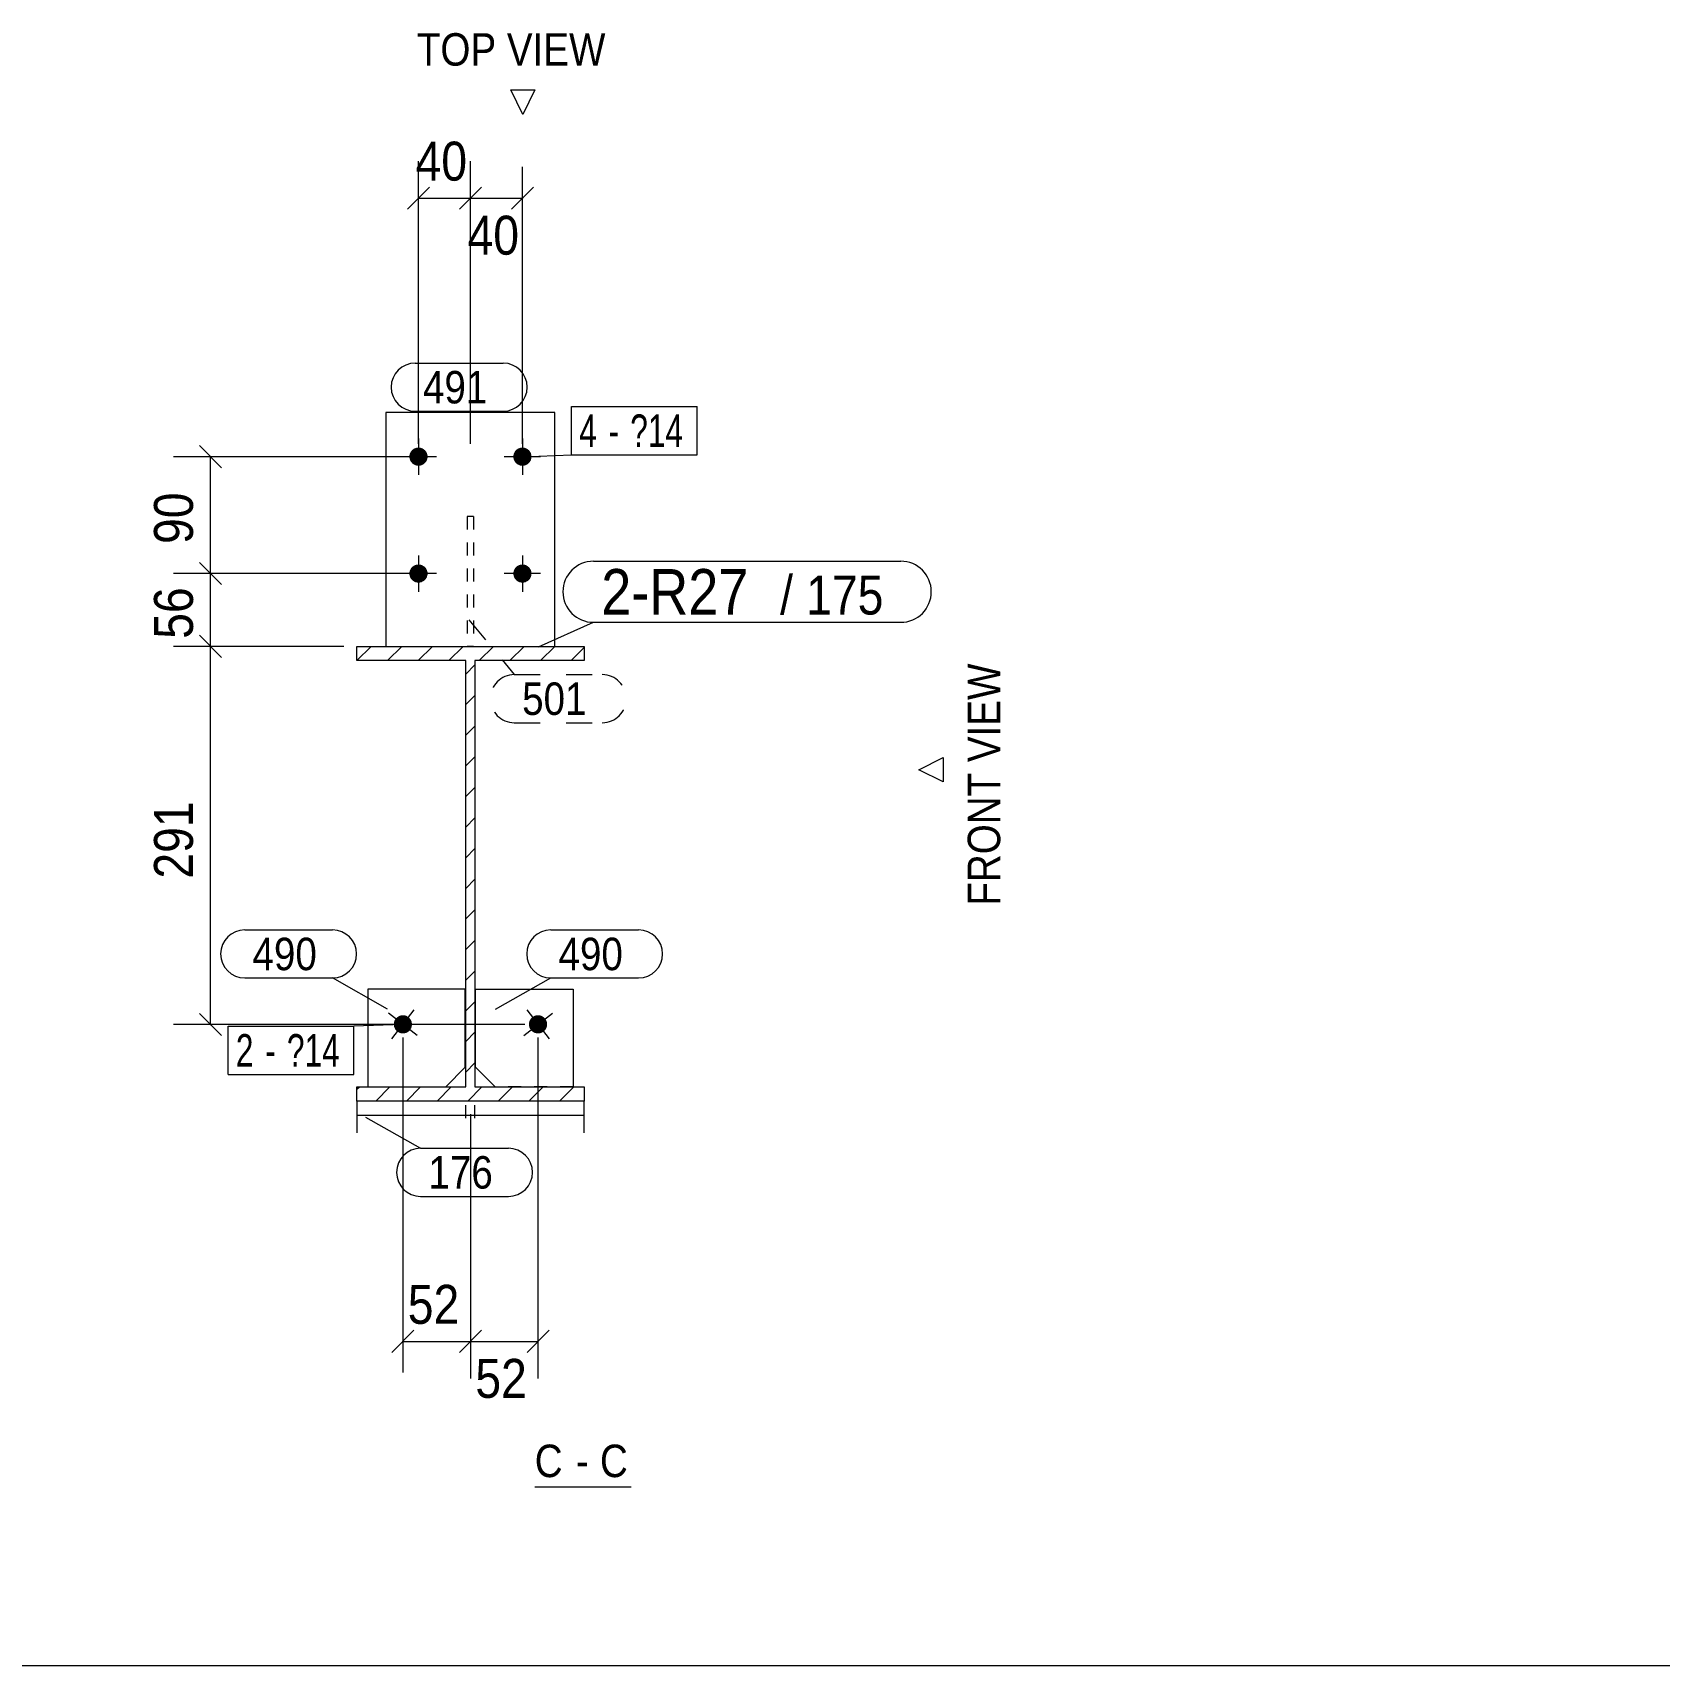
# Model space of a CAD drawing. Header units: millimetres. Extents: x 2 to 825, y 1 to 579.
# Drawn here: x 427.5 to 552.7, y 5 to 130.7 of the extents above; entities that cross this region are included whole.
import ezdxf

# ---------------------------------------------------------------- set-up
doc = ezdxf.new("R2010")
doc.units = ezdxf.units.MM
for name, pattern in [('XKITLINE00', [0]), ('XKITLINE01', [4, 1, -1, 1, -1]), ('XKITLINE02', [4, 2, -2])]:
    doc.linetypes.add(name, pattern=pattern)
for name, color, linetype, lineweight in [('Bolt', 3, 'Continuous', 0), ('BoltMark', 7, 'Continuous', 0), ('Dimensions', 7, 'Continuous', 0), ('DrawingSheet', 5, 'Continuous', 0), ('OtherObjectType', 7, 'Continuous', 0), ('Part', 2, 'Continuous', 0), ('PartMark', 7, 'Continuous', 0)]:
    doc.layers.add(name, color=color, linetype=linetype, lineweight=lineweight)
doc.styles.add('ARIAL', font='ARIAL.TTF')
doc.styles.add('ARIAL_NARROW', font='ARIALN.TTF')

# ---------------------------------------------------------------- blocks, each defined once
blk = doc.blocks.new('*A2')
at = {"layer": 'Part', "color": 7, "linetype": 'XKITLINE00', "lineweight": 0}
for p, q in [((452.42, 82.34), (453.52, 83.44)), ((454.78, 82.34), (455.88, 83.44)), ((457.14, 82.34), (458.24, 83.44)), ((459.5, 82.34), (460.6, 83.44)), ((461.85, 82.34), (462.95, 83.44)), ((464.21, 82.34), (465.31, 83.44)), ((466.57, 82.34), (467.67, 83.44)), ((468.93, 82.34), (469.92, 83.34)), ((452.42, 82.34), (452.42, 82.34)), ((460.82, 81.31), (461.52, 82.01)), ((460.82, 78.96), (461.52, 79.66)), ((460.82, 76.6), (461.52, 77.3)), ((460.82, 74.24), (461.52, 74.94)), ((460.82, 71.88), (461.52, 72.58)), ((460.82, 69.53), (461.52, 70.23)), ((460.82, 67.17), (461.52, 67.87)), ((460.82, 64.81), (461.52, 65.51)), ((460.82, 62.46), (461.52, 63.16)), ((460.82, 60.1), (461.52, 60.8)), ((460.82, 57.74), (461.52, 58.44)), ((460.82, 55.38), (461.52, 56.08)), ((460.82, 53.03), (461.52, 53.73)), ((460.82, 50.67), (461.52, 51.37)), ((452.43, 49.34), (452.63, 49.54)), ((453.88, 48.44), (454.98, 49.54)), ((456.24, 48.44), (457.34, 49.54)), ((458.6, 48.44), (459.7, 49.54)), ((460.96, 48.44), (462.06, 49.54)), ((463.31, 48.44), (464.41, 49.54)), ((465.67, 48.44), (466.77, 49.54)), ((468.03, 48.44), (469.13, 49.54))]:
    blk.add_line(p, q, dxfattribs=at)
blk = doc.blocks.new('*A153')
at = {"layer": 'Bolt'}
blk.add_hatch(color=3, dxfattribs=at).paths.add_polyline_path([(465.97, 54.92), (466, 54.93), (466.03, 54.95), (466.06, 54.97), (466.09, 54.98), (466.12, 55), (466.16, 55.01), (466.19, 55.02), (466.22, 55.03), (466.26, 55.03), (466.29, 55.04), (466.32, 55.04), (466.36, 55.04), (466.39, 55.04), (466.43, 55.04), (466.46, 55.04), (466.5, 55.03), (466.53, 55.03), (466.56, 55.02), (466.6, 55.01), (466.63, 55), (466.66, 54.98), (466.69, 54.97), (466.72, 54.95), (466.75, 54.93), (466.78, 54.91), (466.81, 54.89), (466.83, 54.87), (466.86, 54.85), (466.88, 54.82), (466.91, 54.8), (466.93, 54.77), (466.95, 54.74), (466.97, 54.72), (466.98, 54.69), (467, 54.66), (467.02, 54.63), (467.03, 54.59), (467.04, 54.56), (467.05, 54.53), (467.06, 54.49), (467.06, 54.46), (467.07, 54.43), (467.07, 54.39), (467.07, 54.36), (467.07, 54.32), (467.07, 54.29), (467.07, 54.26), (467.06, 54.22), (467.06, 54.19), (467.05, 54.15), (467.04, 54.12), (467.03, 54.09), (467.01, 54.06), (467, 54.03), (466.98, 54), (466.97, 53.97), (466.95, 53.94), (466.93, 53.91), (466.9, 53.88), (466.88, 53.86), (466.86, 53.83), (466.83, 53.81), (466.8, 53.79), (466.78, 53.77), (466.75, 53.75), (466.72, 53.73), (466.69, 53.72), (466.66, 53.7), (466.63, 53.69), (466.59, 53.68), (466.56, 53.67), (466.53, 53.66), (466.49, 53.65), (466.46, 53.65), (466.42, 53.64), (466.39, 53.64), (466.36, 53.64), (466.32, 53.64), (466.29, 53.65), (466.25, 53.65), (466.22, 53.66), (466.19, 53.67), (466.15, 53.68), (466.12, 53.69), (466.09, 53.7), (466.06, 53.72), (466.03, 53.73), (466, 53.75), (465.97, 53.77), (465.94, 53.79), (465.92, 53.81), (465.89, 53.84), (465.87, 53.86), (465.84, 53.89), (465.82, 53.91), (465.8, 53.94), (465.78, 53.97), (465.76, 54), (465.75, 54.03), (465.73, 54.06), (465.72, 54.09), (465.71, 54.12), (465.7, 54.16), (465.69, 54.19), (465.68, 54.22), (465.68, 54.26), (465.68, 54.29), (465.67, 54.33), (465.67, 54.36), (465.68, 54.4), (465.68, 54.43), (465.69, 54.46), (465.69, 54.5), (465.7, 54.53), (465.71, 54.56), (465.72, 54.6), (465.74, 54.63), (465.75, 54.66), (465.77, 54.69), (465.78, 54.72), (465.8, 54.75), (465.82, 54.77), (465.85, 54.8), (465.87, 54.83), (465.89, 54.85), (465.92, 54.87), (465.94, 54.9)], flags=17)
at = {"layer": 'Bolt', "color": 3, "linetype": 'XKITLINE00', "lineweight": 0}
for p, q in [((465.52, 55.45), (467.23, 53.24)), ((465.27, 53.48), (467.48, 55.2))]:
    blk.add_line(p, q, dxfattribs=at)
blk = doc.blocks.new('*A154')
at = {"layer": 'Bolt'}
blk.add_hatch(color=3, dxfattribs=at).paths.add_polyline_path([(455.52, 53.81), (455.49, 53.83), (455.47, 53.86), (455.45, 53.88), (455.42, 53.91), (455.4, 53.94), (455.38, 53.97), (455.37, 54), (455.35, 54.03), (455.34, 54.06), (455.32, 54.09), (455.31, 54.12), (455.3, 54.15), (455.29, 54.19), (455.29, 54.22), (455.28, 54.26), (455.28, 54.29), (455.27, 54.32), (455.27, 54.36), (455.28, 54.39), (455.28, 54.43), (455.28, 54.46), (455.29, 54.49), (455.3, 54.53), (455.31, 54.56), (455.32, 54.59), (455.33, 54.63), (455.35, 54.66), (455.36, 54.69), (455.38, 54.72), (455.4, 54.74), (455.42, 54.77), (455.44, 54.8), (455.47, 54.82), (455.49, 54.85), (455.52, 54.87), (455.54, 54.89), (455.57, 54.91), (455.6, 54.93), (455.63, 54.95), (455.66, 54.97), (455.69, 54.98), (455.72, 55), (455.75, 55.01), (455.79, 55.02), (455.82, 55.03), (455.85, 55.03), (455.89, 55.04), (455.92, 55.04), (455.96, 55.04), (455.99, 55.04), (456.02, 55.04), (456.06, 55.04), (456.09, 55.03), (456.13, 55.03), (456.16, 55.02), (456.19, 55.01), (456.23, 55), (456.26, 54.98), (456.29, 54.97), (456.32, 54.95), (456.35, 54.93), (456.38, 54.92), (456.4, 54.9), (456.43, 54.87), (456.46, 54.85), (456.48, 54.83), (456.5, 54.8), (456.53, 54.77), (456.55, 54.75), (456.57, 54.72), (456.58, 54.69), (456.6, 54.66), (456.61, 54.63), (456.63, 54.6), (456.64, 54.56), (456.65, 54.53), (456.66, 54.5), (456.66, 54.46), (456.67, 54.43), (456.67, 54.4), (456.67, 54.36), (456.67, 54.33), (456.67, 54.29), (456.67, 54.26), (456.66, 54.22), (456.66, 54.19), (456.65, 54.16), (456.64, 54.12), (456.63, 54.09), (456.62, 54.06), (456.6, 54.03), (456.58, 54), (456.57, 53.97), (456.55, 53.94), (456.53, 53.91), (456.51, 53.89), (456.48, 53.86), (456.46, 53.84), (456.43, 53.81), (456.41, 53.79), (456.38, 53.77), (456.35, 53.75), (456.32, 53.73), (456.29, 53.72), (456.26, 53.7), (456.23, 53.69), (456.2, 53.68), (456.16, 53.67), (456.13, 53.66), (456.1, 53.65), (456.06, 53.65), (456.03, 53.64), (455.99, 53.64), (455.96, 53.64), (455.92, 53.64), (455.89, 53.65), (455.86, 53.65), (455.82, 53.66), (455.79, 53.67), (455.76, 53.68), (455.72, 53.69), (455.69, 53.7), (455.66, 53.72), (455.63, 53.73), (455.6, 53.75), (455.57, 53.77), (455.54, 53.79)], flags=17)
at = {"layer": 'Bolt', "color": 3, "linetype": 'XKITLINE00', "lineweight": 0}
for p, q in [((455.12, 53.24), (456.83, 55.45)), ((457.08, 53.48), (454.87, 55.2))]:
    blk.add_line(p, q, dxfattribs=at)
blk = doc.blocks.new('*A155')
at = {"layer": 'Bolt'}
for points in [[(457.87, 98.01), (457.87, 97.97), (457.87, 97.94), (457.86, 97.91), (457.85, 97.87), (457.84, 97.84), (457.83, 97.81), (457.82, 97.77), (457.81, 97.74), (457.79, 97.71), (457.77, 97.68), (457.76, 97.65), (457.74, 97.63), (457.72, 97.6), (457.69, 97.57), (457.67, 97.55), (457.64, 97.52), (457.62, 97.5), (457.59, 97.48), (457.56, 97.46), (457.53, 97.44), (457.5, 97.43), (457.47, 97.41), (457.44, 97.4), (457.41, 97.38), (457.38, 97.37), (457.34, 97.36), (457.31, 97.36), (457.28, 97.35), (457.24, 97.35), (457.21, 97.34), (457.17, 97.34), (457.14, 97.34), (457.11, 97.35), (457.07, 97.35), (457.04, 97.36), (457, 97.36), (456.97, 97.37), (456.94, 97.38), (456.91, 97.4), (456.88, 97.41), (456.84, 97.43), (456.81, 97.44), (456.79, 97.46), (456.76, 97.48), (456.73, 97.5), (456.7, 97.52), (456.68, 97.55), (456.66, 97.57), (456.63, 97.6), (456.61, 97.63), (456.59, 97.65), (456.57, 97.68), (456.56, 97.71), (456.54, 97.74), (456.53, 97.77), (456.52, 97.81), (456.5, 97.84), (456.5, 97.87), (456.49, 97.91), (456.48, 97.94), (456.48, 97.97), (456.48, 98.01), (456.47, 98.04), (456.48, 98.08), (456.48, 98.11), (456.48, 98.15), (456.49, 98.18), (456.5, 98.21), (456.5, 98.25), (456.52, 98.28), (456.53, 98.31), (456.54, 98.34), (456.56, 98.37), (456.57, 98.4), (456.59, 98.43), (456.61, 98.46), (456.63, 98.49), (456.66, 98.51), (456.68, 98.54), (456.7, 98.56), (456.73, 98.58), (456.76, 98.61), (456.79, 98.62), (456.81, 98.64), (456.84, 98.66), (456.88, 98.68), (456.91, 98.69), (456.94, 98.7), (456.97, 98.71), (457, 98.72), (457.04, 98.73), (457.07, 98.74), (457.11, 98.74), (457.14, 98.74), (457.17, 98.74), (457.21, 98.74), (457.24, 98.74), (457.28, 98.74), (457.31, 98.73), (457.34, 98.72), (457.38, 98.71), (457.41, 98.7), (457.44, 98.69), (457.47, 98.68), (457.5, 98.66), (457.53, 98.64), (457.56, 98.62), (457.59, 98.61), (457.62, 98.58), (457.64, 98.56), (457.67, 98.54), (457.69, 98.51), (457.72, 98.49), (457.74, 98.46), (457.76, 98.43), (457.77, 98.4), (457.79, 98.37), (457.81, 98.34), (457.82, 98.31), (457.83, 98.28), (457.84, 98.25), (457.85, 98.21), (457.86, 98.18), (457.87, 98.15), (457.87, 98.11), (457.87, 98.08), (457.87, 98.04)], [(465.87, 98.01), (465.87, 97.97), (465.87, 97.94), (465.86, 97.91), (465.85, 97.87), (465.84, 97.84), (465.83, 97.81), (465.82, 97.77), (465.81, 97.74), (465.79, 97.71), (465.77, 97.68), (465.76, 97.65), (465.74, 97.63), (465.72, 97.6), (465.69, 97.57), (465.67, 97.55), (465.64, 97.52), (465.62, 97.5), (465.59, 97.48), (465.56, 97.46), (465.53, 97.44), (465.5, 97.43), (465.47, 97.41), (465.44, 97.4), (465.41, 97.38), (465.38, 97.37), (465.34, 97.36), (465.31, 97.36), (465.28, 97.35), (465.24, 97.35), (465.21, 97.34), (465.17, 97.34), (465.14, 97.34), (465.11, 97.35), (465.07, 97.35), (465.04, 97.36), (465, 97.36), (464.97, 97.37), (464.94, 97.38), (464.91, 97.4), (464.88, 97.41), (464.84, 97.43), (464.81, 97.44), (464.79, 97.46), (464.76, 97.48), (464.73, 97.5), (464.7, 97.52), (464.68, 97.55), (464.66, 97.57), (464.63, 97.6), (464.61, 97.63), (464.59, 97.65), (464.57, 97.68), (464.56, 97.71), (464.54, 97.74), (464.53, 97.77), (464.52, 97.81), (464.5, 97.84), (464.5, 97.87), (464.49, 97.91), (464.48, 97.94), (464.48, 97.97), (464.48, 98.01), (464.47, 98.04), (464.48, 98.08), (464.48, 98.11), (464.48, 98.15), (464.49, 98.18), (464.5, 98.21), (464.5, 98.25), (464.52, 98.28), (464.53, 98.31), (464.54, 98.34), (464.56, 98.37), (464.57, 98.4), (464.59, 98.43), (464.61, 98.46), (464.63, 98.49), (464.66, 98.51), (464.68, 98.54), (464.7, 98.56), (464.73, 98.58), (464.76, 98.61), (464.79, 98.62), (464.81, 98.64), (464.84, 98.66), (464.88, 98.68), (464.91, 98.69), (464.94, 98.7), (464.97, 98.71), (465, 98.72), (465.04, 98.73), (465.07, 98.74), (465.11, 98.74), (465.14, 98.74), (465.17, 98.74), (465.21, 98.74), (465.24, 98.74), (465.28, 98.74), (465.31, 98.73), (465.34, 98.72), (465.38, 98.71), (465.41, 98.7), (465.44, 98.69), (465.47, 98.68), (465.5, 98.66), (465.53, 98.64), (465.56, 98.62), (465.59, 98.61), (465.62, 98.58), (465.64, 98.56), (465.67, 98.54), (465.69, 98.51), (465.72, 98.49), (465.74, 98.46), (465.76, 98.43), (465.77, 98.4), (465.79, 98.37), (465.81, 98.34), (465.82, 98.31), (465.83, 98.28), (465.84, 98.25), (465.85, 98.21), (465.86, 98.18), (465.87, 98.15), (465.87, 98.11), (465.87, 98.08), (465.87, 98.04)], [(457.87, 89.01), (457.87, 88.97), (457.87, 88.94), (457.86, 88.91), (457.85, 88.87), (457.84, 88.84), (457.83, 88.81), (457.82, 88.77), (457.81, 88.74), (457.79, 88.71), (457.77, 88.68), (457.76, 88.65), (457.74, 88.63), (457.72, 88.6), (457.69, 88.57), (457.67, 88.55), (457.64, 88.52), (457.62, 88.5), (457.59, 88.48), (457.56, 88.46), (457.53, 88.44), (457.5, 88.43), (457.47, 88.41), (457.44, 88.4), (457.41, 88.38), (457.38, 88.37), (457.34, 88.36), (457.31, 88.36), (457.28, 88.35), (457.24, 88.35), (457.21, 88.34), (457.17, 88.34), (457.14, 88.34), (457.11, 88.35), (457.07, 88.35), (457.04, 88.36), (457, 88.36), (456.97, 88.37), (456.94, 88.38), (456.91, 88.4), (456.88, 88.41), (456.84, 88.43), (456.81, 88.44), (456.79, 88.46), (456.76, 88.48), (456.73, 88.5), (456.7, 88.52), (456.68, 88.55), (456.66, 88.57), (456.63, 88.6), (456.61, 88.63), (456.59, 88.65), (456.57, 88.68), (456.56, 88.71), (456.54, 88.74), (456.53, 88.77), (456.52, 88.81), (456.5, 88.84), (456.5, 88.87), (456.49, 88.91), (456.48, 88.94), (456.48, 88.97), (456.48, 89.01), (456.47, 89.04), (456.48, 89.08), (456.48, 89.11), (456.48, 89.15), (456.49, 89.18), (456.5, 89.21), (456.5, 89.25), (456.52, 89.28), (456.53, 89.31), (456.54, 89.34), (456.56, 89.37), (456.57, 89.4), (456.59, 89.43), (456.61, 89.46), (456.63, 89.49), (456.66, 89.51), (456.68, 89.54), (456.7, 89.56), (456.73, 89.58), (456.76, 89.61), (456.79, 89.62), (456.81, 89.64), (456.84, 89.66), (456.88, 89.68), (456.91, 89.69), (456.94, 89.7), (456.97, 89.71), (457, 89.72), (457.04, 89.73), (457.07, 89.74), (457.11, 89.74), (457.14, 89.74), (457.17, 89.74), (457.21, 89.74), (457.24, 89.74), (457.28, 89.74), (457.31, 89.73), (457.34, 89.72), (457.38, 89.71), (457.41, 89.7), (457.44, 89.69), (457.47, 89.68), (457.5, 89.66), (457.53, 89.64), (457.56, 89.62), (457.59, 89.61), (457.62, 89.58), (457.64, 89.56), (457.67, 89.54), (457.69, 89.51), (457.72, 89.49), (457.74, 89.46), (457.76, 89.43), (457.77, 89.4), (457.79, 89.37), (457.81, 89.34), (457.82, 89.31), (457.83, 89.28), (457.84, 89.25), (457.85, 89.21), (457.86, 89.18), (457.87, 89.15), (457.87, 89.11), (457.87, 89.08), (457.87, 89.04)], [(465.87, 89.01), (465.87, 88.97), (465.87, 88.94), (465.86, 88.91), (465.85, 88.87), (465.84, 88.84), (465.83, 88.81), (465.82, 88.77), (465.81, 88.74), (465.79, 88.71), (465.77, 88.68), (465.76, 88.65), (465.74, 88.63), (465.72, 88.6), (465.69, 88.57), (465.67, 88.55), (465.64, 88.52), (465.62, 88.5), (465.59, 88.48), (465.56, 88.46), (465.53, 88.44), (465.5, 88.43), (465.47, 88.41), (465.44, 88.4), (465.41, 88.38), (465.38, 88.37), (465.34, 88.36), (465.31, 88.36), (465.28, 88.35), (465.24, 88.35), (465.21, 88.34), (465.17, 88.34), (465.14, 88.34), (465.11, 88.35), (465.07, 88.35), (465.04, 88.36), (465, 88.36), (464.97, 88.37), (464.94, 88.38), (464.91, 88.4), (464.88, 88.41), (464.84, 88.43), (464.81, 88.44), (464.79, 88.46), (464.76, 88.48), (464.73, 88.5), (464.7, 88.52), (464.68, 88.55), (464.66, 88.57), (464.63, 88.6), (464.61, 88.63), (464.59, 88.65), (464.57, 88.68), (464.56, 88.71), (464.54, 88.74), (464.53, 88.77), (464.52, 88.81), (464.5, 88.84), (464.5, 88.87), (464.49, 88.91), (464.48, 88.94), (464.48, 88.97), (464.48, 89.01), (464.47, 89.04), (464.48, 89.08), (464.48, 89.11), (464.48, 89.15), (464.49, 89.18), (464.5, 89.21), (464.5, 89.25), (464.52, 89.28), (464.53, 89.31), (464.54, 89.34), (464.56, 89.37), (464.57, 89.4), (464.59, 89.43), (464.61, 89.46), (464.63, 89.49), (464.66, 89.51), (464.68, 89.54), (464.7, 89.56), (464.73, 89.58), (464.76, 89.61), (464.79, 89.62), (464.81, 89.64), (464.84, 89.66), (464.88, 89.68), (464.91, 89.69), (464.94, 89.7), (464.97, 89.71), (465, 89.72), (465.04, 89.73), (465.07, 89.74), (465.11, 89.74), (465.14, 89.74), (465.17, 89.74), (465.21, 89.74), (465.24, 89.74), (465.28, 89.74), (465.31, 89.73), (465.34, 89.72), (465.38, 89.71), (465.41, 89.7), (465.44, 89.69), (465.47, 89.68), (465.5, 89.66), (465.53, 89.64), (465.56, 89.62), (465.59, 89.61), (465.62, 89.58), (465.64, 89.56), (465.67, 89.54), (465.69, 89.51), (465.72, 89.49), (465.74, 89.46), (465.76, 89.43), (465.77, 89.4), (465.79, 89.37), (465.81, 89.34), (465.82, 89.31), (465.83, 89.28), (465.84, 89.25), (465.85, 89.21), (465.86, 89.18), (465.87, 89.15), (465.87, 89.11), (465.87, 89.08), (465.87, 89.04)]]:
    blk.add_hatch(color=3, dxfattribs=at).paths.add_polyline_path(points, flags=17)
at = {"layer": 'Bolt', "color": 3, "linetype": 'XKITLINE00', "lineweight": 0}
for p, q in [((457.17, 99.44), (457.17, 96.64)), ((465.17, 99.44), (465.17, 96.64)), ((458.57, 98.04), (455.77, 98.04)), ((466.57, 98.04), (463.77, 98.04)), ((457.17, 90.44), (457.17, 87.64)), ((465.17, 90.44), (465.17, 87.64)), ((458.57, 89.04), (455.77, 89.04)), ((466.57, 89.04), (463.77, 89.04))]:
    blk.add_line(p, q, dxfattribs=at)
blk = doc.blocks.new('*A156')
at = {"layer": 'Part', "color": 2, "linetype": 'XKITLINE00', "lineweight": 0}
for p, q in [((452.42, 82.34), (452.42, 83.44)), ((452.42, 83.44), (469.92, 83.44)), ((469.92, 83.44), (469.92, 82.34)), ((460.82, 82.34), (452.42, 82.34)), ((460.82, 49.54), (460.82, 82.34)), ((469.92, 82.34), (461.52, 82.34)), ((461.52, 82.34), (461.52, 49.54)), ((452.42, 48.44), (452.42, 49.54)), ((452.42, 49.54), (460.82, 49.54)), ((461.52, 49.54), (469.92, 49.54)), ((469.92, 49.54), (469.92, 48.44)), ((469.92, 48.44), (452.42, 48.44))]:
    blk.add_line(p, q, dxfattribs=at)
blk = doc.blocks.new('*A157')
at = {"layer": 'Part', "color": 2, "linetype": 'XKITLINE00', "lineweight": 0}
for p, q in [((461.57, 51.04), (461.57, 57.04)), ((461.57, 57.04), (469.07, 57.04)), ((469.07, 57.04), (469.07, 49.54)), ((463.07, 49.54), (461.57, 51.04))]:
    blk.add_line(p, q, dxfattribs=at)
at = {"layer": 'Part', "color": 7, "linetype": 'XKITLINE01', "lineweight": 0}
blk.add_line((469.07, 49.54), (463.07, 49.54), dxfattribs=at)
blk = doc.blocks.new('*A158')
at = {"layer": 'Part', "color": 2, "linetype": 'XKITLINE00', "lineweight": 0}
for p, q in [((460.77, 57.04), (453.27, 57.04)), ((453.27, 57.04), (453.27, 49.54)), ((460.77, 51.04), (460.77, 57.04)), ((459.27, 49.54), (460.77, 51.04))]:
    blk.add_line(p, q, dxfattribs=at)
at = {"layer": 'Part', "color": 7, "linetype": 'XKITLINE01', "lineweight": 0}
blk.add_line((453.27, 49.54), (459.27, 49.54), dxfattribs=at)
blk = doc.blocks.new('*A159')
at = {"layer": 'Part', "color": 7, "linetype": 'XKITLINE01', "lineweight": 0}
for p, q in [((461.42, 93.44), (460.92, 93.44)), ((460.92, 93.44), (460.92, 83.44)), ((461.42, 93.44), (461.42, 83.44)), ((461.42, 83.44), (460.92, 83.44))]:
    blk.add_line(p, q, dxfattribs=at)
blk = doc.blocks.new('*A160')
at = {"layer": 'Part', "color": 2, "linetype": 'XKITLINE00', "lineweight": 0}
for p, q in [((467.67, 101.44), (454.67, 101.44)), ((454.67, 101.44), (454.67, 83.44)), ((467.67, 83.44), (467.67, 101.44))]:
    blk.add_line(p, q, dxfattribs=at)
at = {"layer": 'Part', "color": 7, "linetype": 'XKITLINE01', "lineweight": 0}
blk.add_line((454.67, 83.44), (467.67, 83.44), dxfattribs=at)
blk = doc.blocks.new('*A161')
at = {"layer": 'Part', "color": 2, "linetype": 'XKITLINE00', "lineweight": 0}
for p, q in [((452.42, 48.44), (452.42, 46)), ((469.92, 46), (469.92, 48.44)), ((452.42, 47.36), (469.92, 47.36))]:
    blk.add_line(p, q, dxfattribs=at)
at = {"layer": 'Part', "color": 7, "linetype": 'XKITLINE01', "lineweight": 0}
for p, q in [((469.92, 48.44), (452.42, 48.44)), ((460.82, 47.11), (460.82, 48.44)), ((461.52, 48.44), (461.52, 48.44)), ((461.52, 47.11), (461.52, 48.44))]:
    blk.add_line(p, q, dxfattribs=at)
blk = doc.blocks.new('*A171')
at = {"layer": 'DrawingSheet', "color": 5, "linetype": 'XKITLINE00', "lineweight": 0}
blk.add_line((5, 5), (825, 5), dxfattribs=at)
blk = doc.blocks.new('*A284')
at = {"layer": 'Dimensions', "color": 7, "linetype": 'XKITLINE00', "lineweight": 0}
for p, q in [((440.33, 84.29), (442.02, 82.59)), ((451.42, 83.44), (438.32, 83.44)), ((441.17, 54.34), (441.17, 83.44)), ((465.37, 54.34), (438.32, 54.34)), ((440.33, 55.19), (442.02, 53.49))]:
    blk.add_line(p, q, dxfattribs=at)
at = {"layer": 'Dimensions', "color": 3}
for p in [(441.17, 83.44), (441.17, 54.34)]:
    blk.add_point(p, dxfattribs=at)
at = {"layer": 'Dimensions', "color": 3, "style": 'ARIAL', "width": 0.85}
blk.add_text('291', height=3, rotation=90.0002, dxfattribs=at).set_placement((439.82, 65.56))
blk = doc.blocks.new('*A285')
at = {"layer": 'Dimensions', "color": 7, "linetype": 'XKITLINE00', "lineweight": 0}
for p, q in [((440.33, 89.89), (442.02, 88.19)), ((456.17, 89.04), (438.32, 89.04)), ((441.17, 83.44), (441.17, 89.04)), ((440.33, 84.29), (442.02, 82.59)), ((451.42, 83.44), (438.32, 83.44))]:
    blk.add_line(p, q, dxfattribs=at)
at = {"layer": 'Dimensions', "color": 3}
for p in [(441.17, 89.04), (441.17, 83.44)]:
    blk.add_point(p, dxfattribs=at)
at = {"layer": 'Dimensions', "color": 3, "style": 'ARIAL', "width": 0.85}
blk.add_text('56', height=3, rotation=90.0002, dxfattribs=at).set_placement((439.82, 84.02))
blk = doc.blocks.new('*A286')
at = {"layer": 'Dimensions', "color": 7, "linetype": 'XKITLINE00', "lineweight": 0}
for p, q in [((456.17, 98.04), (438.32, 98.04)), ((440.33, 98.89), (442.02, 97.19)), ((441.17, 89.04), (441.17, 98.04)), ((440.33, 89.89), (442.02, 88.19)), ((456.17, 89.04), (438.32, 89.04))]:
    blk.add_line(p, q, dxfattribs=at)
at = {"layer": 'Dimensions', "color": 3}
for p in [(441.17, 98.04), (441.17, 89.04)]:
    blk.add_point(p, dxfattribs=at)
at = {"layer": 'Dimensions', "color": 3, "style": 'ARIAL', "width": 0.85}
blk.add_text('90', height=3, rotation=90.0002, dxfattribs=at).set_placement((439.82, 91.32))
blk = doc.blocks.new('*A287')
at = {"layer": 'Dimensions', "color": 7, "linetype": 'XKITLINE00', "lineweight": 0}
for p, q in [((455.97, 53.34), (455.97, 27.54)), ((461.17, 47.44), (461.17, 27.54)), ((456.82, 30.79), (455.13, 29.09)), ((462.02, 30.79), (460.33, 29.09)), ((455.97, 29.94), (461.17, 29.94))]:
    blk.add_line(p, q, dxfattribs=at)
at = {"layer": 'Dimensions', "color": 3}
for p in [(455.97, 29.94), (461.17, 29.94)]:
    blk.add_point(p, dxfattribs=at)
at = {"layer": 'Dimensions', "color": 3, "style": 'ARIAL', "width": 0.85}
blk.add_text('52', height=3, dxfattribs=at).set_placement((456.35, 31.29))
blk = doc.blocks.new('*A288')
at = {"layer": 'Dimensions', "color": 7, "linetype": 'XKITLINE00', "lineweight": 0}
for p, q in [((466.37, 53.34), (466.37, 27.09)), ((461.17, 47.44), (461.17, 27.09)), ((462.02, 30.79), (460.33, 29.09)), ((467.22, 30.79), (465.53, 29.09)), ((461.17, 29.94), (466.37, 29.94))]:
    blk.add_line(p, q, dxfattribs=at)
at = {"layer": 'Dimensions', "color": 3}
for p in [(461.17, 29.94), (466.37, 29.94)]:
    blk.add_point(p, dxfattribs=at)
at = {"layer": 'Dimensions', "color": 3, "style": 'ARIAL', "width": 0.85}
blk.add_text('52', height=3, dxfattribs=at).set_placement((461.55, 25.59))
blk = doc.blocks.new('*A289')
at = {"layer": 'Dimensions', "color": 7, "linetype": 'XKITLINE00', "lineweight": 0}
for p, q in [((457.17, 99.04), (457.17, 120.79)), ((461.17, 99.04), (461.17, 120.79)), ((458.02, 118.79), (456.33, 117.09)), ((462.02, 118.79), (460.33, 117.09)), ((457.17, 117.94), (461.17, 117.94))]:
    blk.add_line(p, q, dxfattribs=at)
at = {"layer": 'Dimensions', "color": 3}
for p in [(457.17, 117.94), (461.17, 117.94)]:
    blk.add_point(p, dxfattribs=at)
at = {"layer": 'Dimensions', "color": 3, "style": 'ARIAL', "width": 0.85}
blk.add_text('40', height=3, dxfattribs=at).set_placement((456.95, 119.29))
blk = doc.blocks.new('*A290')
at = {"layer": 'Dimensions', "color": 7, "linetype": 'XKITLINE00', "lineweight": 0}
for p, q in [((461.17, 99.04), (461.17, 120.34)), ((465.17, 99.04), (465.17, 120.34)), ((462.02, 118.79), (460.33, 117.09)), ((466.02, 118.79), (464.33, 117.09)), ((461.17, 117.94), (465.17, 117.94))]:
    blk.add_line(p, q, dxfattribs=at)
at = {"layer": 'Dimensions', "color": 3}
for p in [(461.17, 117.94), (465.17, 117.94)]:
    blk.add_point(p, dxfattribs=at)
at = {"layer": 'Dimensions', "color": 3, "style": 'ARIAL', "width": 0.85}
blk.add_text('40', height=3, dxfattribs=at).set_placement((460.95, 113.59))
blk = doc.blocks.new('*A291')
at = {"layer": 'BoltMark', "color": 7, "linetype": 'XKITLINE00', "lineweight": 0}
for p, q in [((442.52, 54.19), (452.21, 54.19)), ((442.52, 50.49), (442.52, 54.19)), ((455.97, 54.34), (452.21, 54.19)), ((452.21, 50.49), (452.21, 54.19)), ((442.52, 50.49), (452.21, 50.49))]:
    blk.add_line(p, q, dxfattribs=at)
at = {"layer": 'BoltMark', "color": 3, "style": 'ARIAL_NARROW', "width": 0.85}
for s, p in [('2', (443.12, 51.09)), ('?14', (447.05, 51.09)), ('-', (445.39, 51.09))]:
    blk.add_text(s, height=2.5, dxfattribs=at).set_placement(p)
blk = doc.blocks.new('*A292')
at = {"layer": 'BoltMark', "color": 7, "linetype": 'XKITLINE00', "lineweight": 0}
for p, q in [((468.94, 101.89), (478.63, 101.89)), ((468.94, 98.19), (468.94, 101.89)), ((478.63, 98.19), (478.63, 101.89)), ((465.17, 98.04), (468.94, 98.19)), ((468.94, 98.19), (478.63, 98.19))]:
    blk.add_line(p, q, dxfattribs=at)
at = {"layer": 'BoltMark', "color": 3, "style": 'ARIAL_NARROW', "width": 0.85}
for s, p in [('4', (469.54, 98.79)), ('?14', (473.47, 98.79)), ('-', (471.81, 98.79))]:
    blk.add_text(s, height=2.5, dxfattribs=at).set_placement(p)
blk = doc.blocks.new('*A293')
at = {"layer": 'PartMark', "color": 7, "linetype": 'XKITLINE00', "lineweight": 0}
for p, q in [((443.8, 61.61), (450.56, 61.61)), ((443.8, 57.91), (450.56, 57.91)), ((454.8, 55.51), (450.56, 57.91))]:
    blk.add_line(p, q, dxfattribs=at)
for centre, start, end in [((443.8, 59.76), 90, 270), ((450.56, 59.76), 270, 90)]:
    blk.add_arc(centre, 1.85, start, end, dxfattribs=at)
at = {"layer": 'PartMark', "color": 3, "style": 'ARIAL', "width": 0.85}
blk.add_text('490', height=2.5, dxfattribs=at).set_placement((444.4, 58.51))
blk = doc.blocks.new('*A294')
at = {"layer": 'PartMark', "color": 7, "linetype": 'XKITLINE02', "lineweight": 0}
for p, q in [((461.05, 85.47), (464.55, 81.26)), ((464.55, 81.26), (471.32, 81.26)), ((464.55, 77.56), (471.32, 77.56))]:
    blk.add_line(p, q, dxfattribs=at)
for centre, start, end in [((464.55, 79.41), 90, 270), ((471.32, 79.41), 270, 90)]:
    blk.add_arc(centre, 1.85, start, end, dxfattribs=at)
at = {"layer": 'PartMark', "color": 3, "style": 'ARIAL', "width": 0.85}
blk.add_text('501', height=2.5, dxfattribs=at).set_placement((465.15, 78.16))
blk = doc.blocks.new('*A295')
at = {"layer": 'PartMark', "color": 7, "linetype": 'XKITLINE00', "lineweight": 0}
for p, q in [((456.92, 105.24), (463.69, 105.24)), ((456.92, 101.54), (463.69, 101.54))]:
    blk.add_line(p, q, dxfattribs=at)
for centre, start, end in [((456.92, 103.39), 90, 270), ((463.69, 103.39), 270, 90)]:
    blk.add_arc(centre, 1.85, start, end, dxfattribs=at)
at = {"layer": 'PartMark', "color": 3, "style": 'ARIAL', "width": 0.85}
blk.add_text('491', height=2.5, dxfattribs=at).set_placement((457.52, 102.14))
blk = doc.blocks.new('*A296')
at = {"layer": 'PartMark', "color": 7, "linetype": 'XKITLINE00', "lineweight": 0}
for p, q in [((453.09, 47.19), (457.34, 44.8)), ((457.34, 44.8), (464.1, 44.8)), ((457.34, 41.1), (464.1, 41.1))]:
    blk.add_line(p, q, dxfattribs=at)
for centre, start, end in [((457.34, 42.95), 90, 270), ((464.1, 42.95), 270, 90)]:
    blk.add_arc(centre, 1.85, start, end, dxfattribs=at)
at = {"layer": 'PartMark', "color": 3, "style": 'ARIAL', "width": 0.85}
blk.add_text('176', height=2.5, dxfattribs=at).set_placement((457.94, 41.7))
blk = doc.blocks.new('*A297')
at = {"layer": 'PartMark', "color": 7, "linetype": 'XKITLINE00', "lineweight": 0}
for p, q in [((467.35, 61.61), (474.11, 61.61)), ((463.1, 55.51), (467.35, 57.91)), ((467.35, 57.91), (474.11, 57.91))]:
    blk.add_line(p, q, dxfattribs=at)
for centre, start, end in [((467.35, 59.76), 90, 270), ((474.11, 59.76), 270, 90)]:
    blk.add_arc(centre, 1.85, start, end, dxfattribs=at)
at = {"layer": 'PartMark', "color": 3, "style": 'ARIAL', "width": 0.85}
blk.add_text('490', height=2.5, dxfattribs=at).set_placement((467.95, 58.51))
blk = doc.blocks.new('*A298')
at = {"layer": 'PartMark', "color": 7, "linetype": 'XKITLINE00', "lineweight": 0}
for p, q in [((470.64, 89.99), (494.29, 89.99)), ((466.4, 83.39), (470.64, 85.29)), ((470.64, 85.29), (494.29, 85.29))]:
    blk.add_line(p, q, dxfattribs=at)
for centre, start, end in [((470.64, 87.64), 90, 270), ((494.29, 87.64), 270, 90)]:
    blk.add_arc(centre, 2.35, start, end, dxfattribs=at)
at = {"layer": 'PartMark', "color": 1, "style": 'ARIAL', "width": 0.85}
blk.add_text('2-R27', height=3.5, dxfattribs=at).set_placement((471.24, 85.89))
at = {"layer": 'PartMark', "color": 3, "style": 'ARIAL', "width": 0.85}
for s, p in [('/', (485, 85.89)), ('175', (487.01, 85.89))]:
    blk.add_text(s, height=3, dxfattribs=at).set_placement(p)
blk = doc.blocks.new('*A299')
at = {"layer": 'OtherObjectType', "color": 7, "linetype": 'XKITLINE00', "lineweight": 0}
for p, q in [((465.21, 124.39), (464.27, 126.27)), ((464.27, 126.27), (466.14, 126.27)), ((466.14, 126.27), (465.21, 124.39)), ((465.21, 124.39), (465.21, 124.39)), ((495.69, 73.94), (497.56, 74.88)), ((497.56, 74.88), (497.56, 73.01)), ((497.56, 73.01), (495.69, 73.94)), ((495.69, 73.94), (495.69, 73.94)), ((466.12, 18.74), (473.54, 18.74))]:
    blk.add_line(p, q, dxfattribs=at)
at = {"layer": 'OtherObjectType', "color": 7, "style": 'ARIAL', "width": 0.85}
for s, p in [('TOP VIEW', (457.05, 128.14)), ('C', (466.12, 19.49)), ('C', (471.14, 19.49)), ('-', (469.28, 19.49))]:
    blk.add_text(s, height=2.5, dxfattribs=at).set_placement(p)
blk.add_text('FRONT VIEW', height=2.5, rotation=90, dxfattribs=at).set_placement((501.94, 63.48))

msp = doc.modelspace()

# ---------------------------------------------------------------- block references
at = {"lineweight": 0}
for name in ['*A171', '*A289', '*A290', '*A295', '*A292', '*A160', '*A155', '*A286', '*A159', '*A285', '*A298', '*A294', '*A284', '*A2', '*A156', '*A293', '*A297', '*A158', '*A157', '*A154', '*A153', '*A291', '*A287', '*A288', '*A161', '*A296']:
    msp.add_blockref(name, (0, 0), dxfattribs=at)
at = {"layer": 'OtherObjectType', "lineweight": 0}
msp.add_blockref('*A299', (0, 0), dxfattribs=at)

doc.saveas('drawing.dxf')
